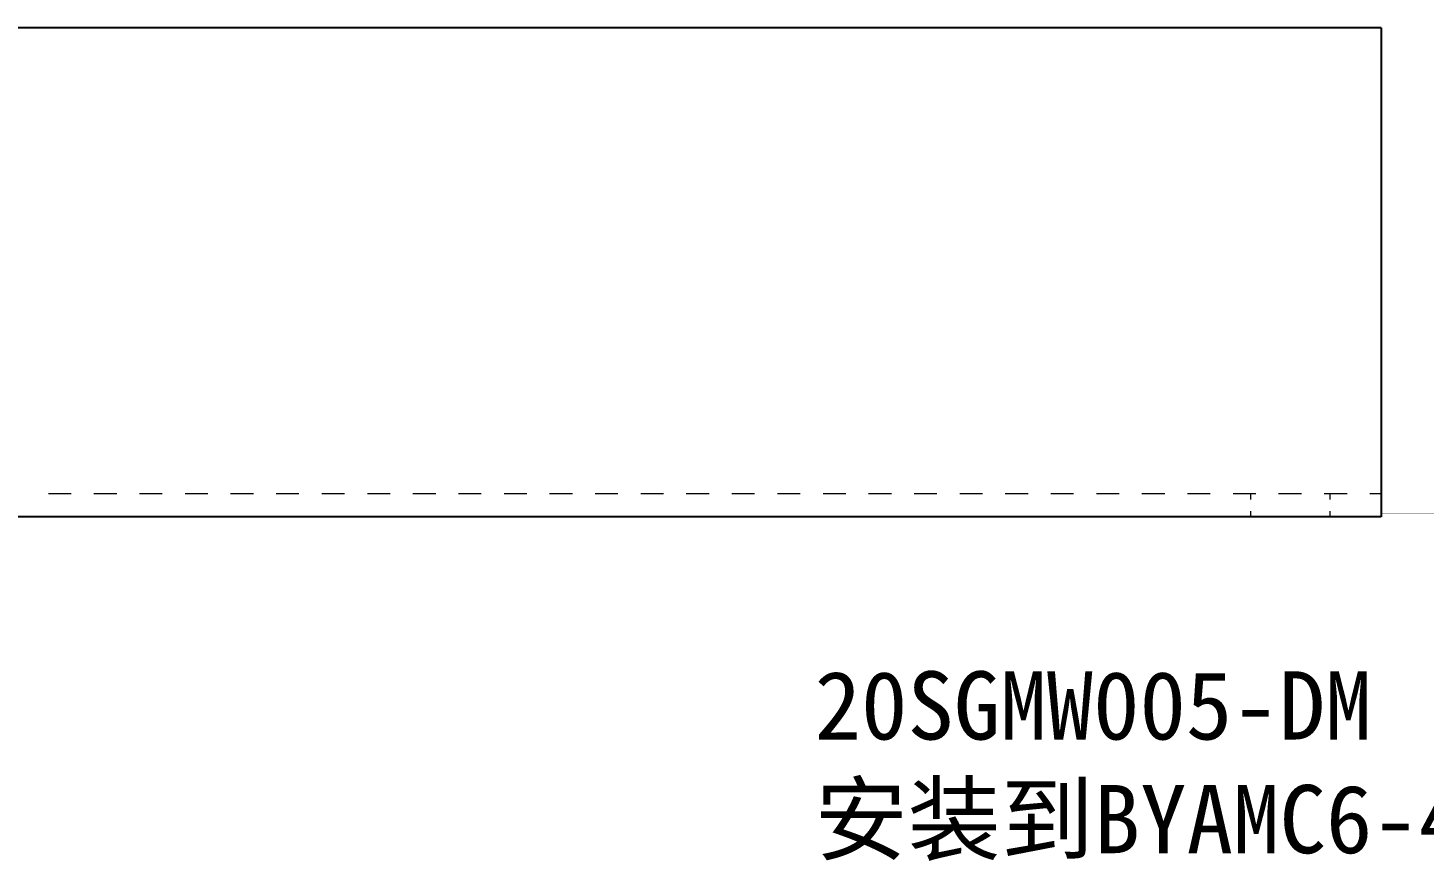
# Model space of a CAD drawing. Header units: millimetres. Extents: x 0 to 420, y 0 to 297.
# Drawn here: x 285.7 to 347.1, y 73.1 to 109.8 of the extents above; entities that cross this region are included whole.
import ezdxf

# ---------------------------------------------------------------- set-up
doc = ezdxf.new("R2010")
doc.units = ezdxf.units.MM
doc.layers.add('101', color=7, linetype='Continuous', true_color=0xffffff)

msp = doc.modelspace()

# ---------------------------------------------------------------- linework, layer by layer
at = {"layer": '101', "color": 22, "linetype": 'Continuous', "lineweight": 25}
for p, q in [((345.197, 109.789), (58.697, 109.789)), ((345.197, 109.789), (345.197, 90.789)), ((345.197, 88.289), (58.697, 88.289))]:
    msp.add_line(p, q, dxfattribs=at)
at = {"layer": '101', "color": 53, "linetype": 'Continuous', "lineweight": 18}
for p, q in [((287.597, 89.289), (286.595, 89.289)), ((289.6, 89.289), (288.598, 89.289)), ((291.604, 89.289), (290.602, 89.289)), ((293.607, 89.289), (292.605, 89.289)), ((295.611, 89.289), (294.609, 89.289)), ((297.614, 89.289), (296.612, 89.289)), ((299.618, 89.289), (298.616, 89.289)), ((301.621, 89.289), (300.619, 89.289)), ((303.625, 89.289), (302.623, 89.289)), ((305.628, 89.289), (304.626, 89.289)), ((307.632, 89.289), (306.63, 89.289)), ((309.635, 89.289), (308.633, 89.289)), ((311.639, 89.289), (310.637, 89.289)), ((313.642, 89.289), (312.64, 89.289)), ((315.646, 89.289), (314.644, 89.289)), ((317.649, 89.289), (316.647, 89.289)), ((319.653, 89.289), (318.651, 89.289)), ((321.656, 89.289), (320.654, 89.289)), ((323.66, 89.289), (322.658, 89.289)), ((325.663, 89.289), (324.661, 89.289)), ((327.667, 89.289), (326.665, 89.289)), ((329.67, 89.289), (328.668, 89.289)), ((331.674, 89.289), (330.672, 89.289)), ((333.677, 89.289), (332.675, 89.289)), ((335.681, 89.289), (334.679, 89.289)), ((337.684, 89.289), (336.682, 89.289)), ((339.688, 89.289), (338.686, 89.289)), ((339.447, 89.289), (339.447, 89.039)), ((341.691, 89.289), (340.689, 89.289)), ((343.695, 89.289), (342.693, 89.289)), ((342.947, 89.039), (342.947, 89.289)), ((345.197, 89.289), (344.696, 89.289)), ((339.447, 88.539), (339.447, 88.289)), ((342.947, 88.289), (342.947, 88.539))]:
    msp.add_line(p, q, dxfattribs=at)
at = {"layer": '101', "color": 22, "linetype": 'Continuous', "lineweight": 25}
msp.add_open_spline([(345.197, 90.789), (345.197, 89.32), (345.197, 88.412), (345.197, 88.289)], degree=1, knots=[0, 0, 0.587786, 0.95106, 1, 1], dxfattribs=at)

# ---------------------------------------------------------------- texts
at = {"lineweight": 18, "insert": (320.285, 81.488), "char_height": 3, "width": 90.93724, "attachment_point": 1}
msp.add_mtext('20SGMW005-DM   {\\fSimSun|b0|i0|c134|p2;数量：}R/L-2\\P{\\fSimSun|b0|i0|c134|p2;安装到BYAMC6-4B04BI00R}', dxfattribs=at)

doc.saveas('drawing.dxf')
